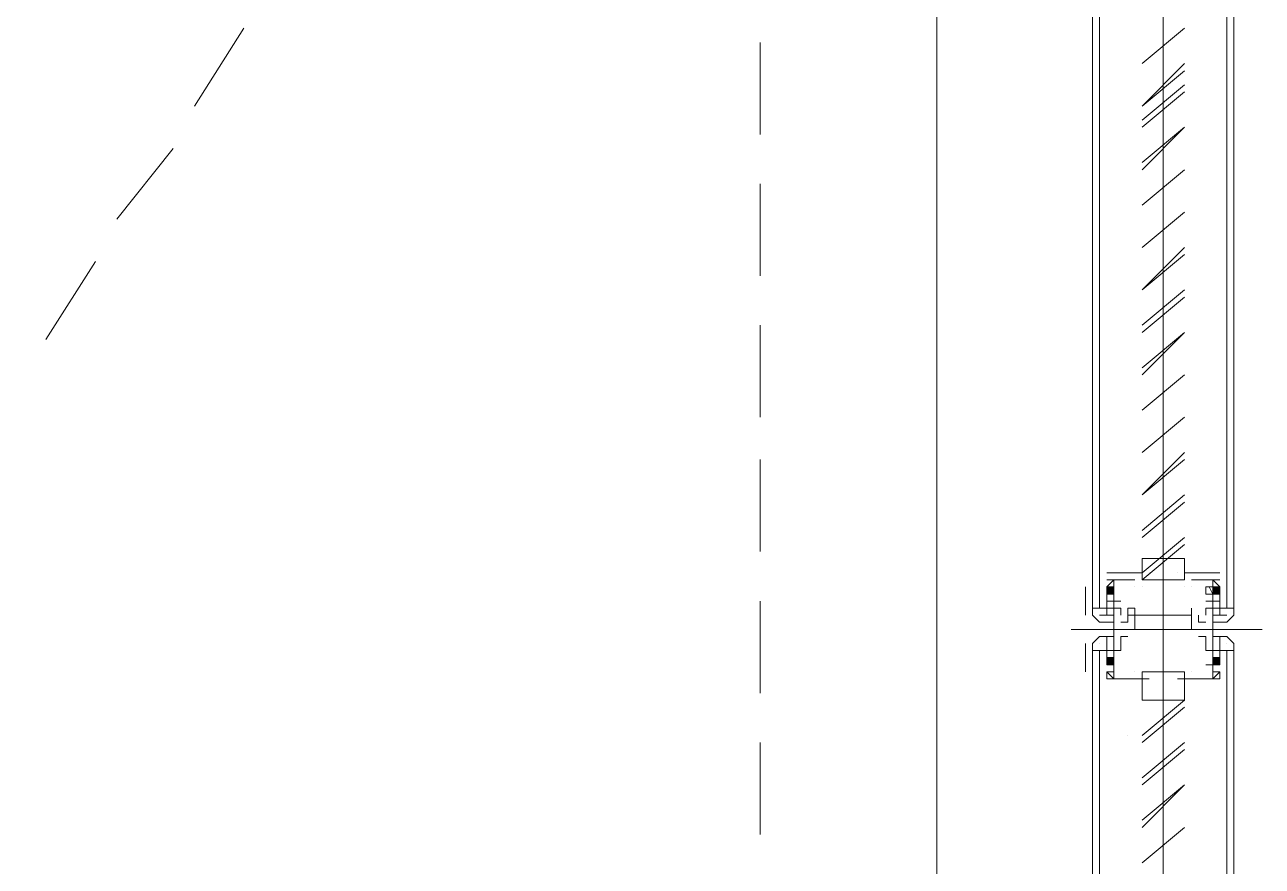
# Model space of a CAD drawing. Header units: millimetres. Extents: x 182 to 575, y -105 to 95.
# Drawn here: x 376.756 to 377.589, y 6.222 to 6.789 of the extents above; entities that cross this region are included whole.
import ezdxf

# ---------------------------------------------------------------- set-up
doc = ezdxf.new("R2010")
doc.units = ezdxf.units.MM
doc.header["$MEASUREMENT"] = 0
doc.layers.add('PDF_Geometry', color=7, linetype='Continuous')
doc.layers.add('PDF_Solid Fills', color=7, linetype='Continuous')

msp = doc.modelspace()

# ---------------------------------------------------------------- hatches: boundary and pattern name
at = {"layer": 'PDF_Solid Fills', "true_color": 0xdddddd, "transparency": 33554559}
for points in [[(377.48452, 6.40549), (377.48929, 6.40549), (377.48929, 6.41025), (377.48452, 6.41025)], [(377.55595, 6.40549), (377.56071, 6.40549), (377.56071, 6.41025), (377.55595, 6.41025)], [(377.48452, 6.35787), (377.48929, 6.35787), (377.48929, 6.36263), (377.48452, 6.36263)], [(377.55595, 6.35787), (377.56071, 6.35787), (377.56071, 6.36263), (377.55595, 6.36263)]]:
    msp.add_hatch(color=254, dxfattribs=at).paths.add_polyline_path(points)
h = msp.add_hatch(color=254, dxfattribs=at)
h.paths.add_polyline_path([(377.48929, 6.40549), (377.48929, 6.40549), (377.48929, 6.40549)], flags=0)
h.paths.add_polyline_path([(377.48929, 6.40549), (377.48929, 6.40549), (377.48929, 6.40549)], flags=0)
h.paths.add_polyline_path([(377.48929, 6.40549), (377.48929, 6.40549), (377.48929, 6.40549)], flags=0)
h.paths.add_polyline_path([(377.48929, 6.40549), (377.48929, 6.40549), (377.48929, 6.40549)], flags=0)
h.paths.add_polyline_path([(377.48929, 6.40549), (377.48929, 6.40549), (377.48929, 6.40549)], flags=0)
h.paths.add_polyline_path([(377.48929, 6.40549), (377.48929, 6.40549), (377.48929, 6.40549)], flags=0)
h.paths.add_polyline_path([(377.48929, 6.40549), (377.48929, 6.41025), (377.48929, 6.40549)], flags=0)
h.paths.add_polyline_path([(377.48929, 6.40549), (377.48929, 6.41025), (377.48929, 6.40549)], flags=0)
h = msp.add_hatch(color=254, dxfattribs=at)
h.paths.add_polyline_path([(377.48929, 6.35787), (377.48929, 6.36263), (377.48929, 6.35787)], flags=0)
h.paths.add_polyline_path([(377.48929, 6.35787), (377.48929, 6.36263), (377.48929, 6.35787)], flags=0)
h.paths.add_polyline_path([(377.48929, 6.35787), (377.48929, 6.36263), (377.48929, 6.35787)], flags=0)

# ---------------------------------------------------------------- linework, layer by layer
at = {"layer": 'PDF_Geometry', "lineweight": 13}
for points in [[(377.37024, 8.22454), (377.37024, 4.57216)], [(376.87024, 6.73406), (376.90357, 6.78644)], [(377.25119, 6.77692), (377.25119, 6.71502)], [(376.81786, 6.65787), (376.85595, 6.70549)], [(377.25119, 6.68168), (377.25119, 6.61977)], [(376.77024, 6.57692), (376.80357, 6.6293)], [(377.25119, 6.58644), (377.25119, 6.52454)], [(377.25119, 6.49597), (377.25119, 6.43406)], [(377.52262, 6.31025), (377.52262, 6.43406)], [(377.25119, 6.40073), (377.25119, 6.33882)], [(377.46071, 6.38168), (377.58928, 6.38168)], [(377.49881, 6.31025), (377.49881, 6.31025)], [(377.25119, 6.30549), (377.25119, 6.24359)]]:
    msp.add_lwpolyline(points, dxfattribs=at)
at = {"layer": 'PDF_Geometry', "lineweight": 20}
for points in [[(377.52262, 8.16263), (377.52262, 5.79596)], [(377.5369, 6.76263), (377.50833, 6.73406), (377.5369, 6.75787)], [(377.50833, 6.72454), (377.5369, 6.74835)], [(377.50833, 6.71978), (377.5369, 6.74359)], [(377.50833, 6.69121), (377.5369, 6.71978), (377.50833, 6.69597)], [(377.5369, 6.63882), (377.50833, 6.61025), (377.5369, 6.63406)], [(377.50833, 6.58644), (377.5369, 6.61025)], [(377.50833, 6.58168), (377.5369, 6.60549)], [(377.50833, 6.55311), (377.5369, 6.58168), (377.50833, 6.55787)], [(377.5369, 6.50073), (377.50833, 6.47216), (377.5369, 6.49597)], [(377.50833, 6.44835), (377.5369, 6.47216)], [(377.50833, 6.44359), (377.5369, 6.46739)], [(377.50833, 6.41978), (377.5369, 6.44359)], [(377.50833, 6.41501), (377.5369, 6.43882)], [(377.48452, 6.41025), (377.48929, 6.41025), (377.48929, 6.40549), (377.48452, 6.40549)], [(377.48452, 6.41025), (377.48452, 6.41025)], [(377.48929, 6.41025), (377.48929, 6.40549)], [(377.50833, 6.41501), (377.50833, 6.41501)], [(377.5369, 6.41501), (377.5369, 6.41501)], [(377.55595, 6.40549), (377.55595, 6.41025), (377.55119, 6.41025), (377.55119, 6.40549), (377.55595, 6.40549), (377.55595, 6.41025), (377.55595, 6.40549), (377.55595, 6.41025)], [(377.56071, 6.41025), (377.55595, 6.41025), (377.55595, 6.40549), (377.56071, 6.40549)], [(377.48452, 6.39597), (377.48452, 6.39597)], [(377.48929, 6.36263), (377.48929, 6.35787), (377.48929, 6.35311), (377.48929, 6.36263), (377.48452, 6.36263)], [(377.55595, 6.36263), (377.55595, 6.35787), (377.55595, 6.36263), (377.55595, 6.35787), (377.55595, 6.36263), (377.55595, 6.35787), (377.55119, 6.35787), (377.55595, 6.35787), (377.55595, 6.35311), (377.55595, 6.36263), (377.56071, 6.36263)], [(377.48929, 6.35787), (377.48452, 6.35787)], [(377.48452, 6.35311), (377.48452, 6.35311)], [(377.48929, 6.35787), (377.48929, 6.35787)], [(377.50833, 6.35311), (377.50833, 6.35311)], [(377.55595, 6.35787), (377.56071, 6.35787)], [(377.50833, 6.31025), (377.5369, 6.33406)], [(377.50833, 6.30549), (377.5369, 6.3293)], [(377.50833, 6.28168), (377.5369, 6.30549)], [(377.50833, 6.27692), (377.5369, 6.30073)], [(377.50833, 6.24835), (377.5369, 6.27692), (377.50833, 6.25311)]]:
    msp.add_lwpolyline(points, dxfattribs=at)
for points in [[(375.72262, 5.17216), (375.72262, 7.31501), (377.37024, 7.31501), (377.37024, 5.17216)], [(377.5369, 6.78644), (377.50833, 6.76263)], [(377.5369, 6.69121), (377.50833, 6.6674)], [(377.5369, 6.66263), (377.50833, 6.63882)], [(377.5369, 6.55311), (377.50833, 6.5293)], [(377.5369, 6.52454), (377.50833, 6.50073)], [(377.5369, 6.41501), (377.5369, 6.4293), (377.50833, 6.4293), (377.50833, 6.41501)], [(377.48452, 6.40549), (377.48452, 6.41025), (377.48452, 6.40549), (377.48452, 6.41025), (377.48452, 6.40549), (377.48452, 6.41025)], [(377.48929, 6.40549), (377.48929, 6.41025), (377.48929, 6.40549), (377.48929, 6.41025)], [(377.56071, 6.40549), (377.56071, 6.41025), (377.56071, 6.40549), (377.56071, 6.41025), (377.56071, 6.40549), (377.56071, 6.41025)], [(377.48452, 6.36263), (377.48452, 6.35787), (377.48452, 6.36263), (377.48452, 6.35787), (377.48452, 6.36263), (377.48452, 6.35787)], [(377.48929, 6.36263), (377.48929, 6.35787), (377.48929, 6.36263), (377.48929, 6.35787)], [(377.56071, 6.36263), (377.56071, 6.35787), (377.56071, 6.36263), (377.56071, 6.35787), (377.56071, 6.36263), (377.56071, 6.35787)], [(377.5369, 6.35311), (377.5369, 6.33406), (377.50833, 6.33406), (377.50833, 6.35311)], [(377.5369, 6.24835), (377.50833, 6.22454)]]:
    msp.add_lwpolyline(points, close=True, dxfattribs=at)
at = {"layer": 'PDF_Geometry', "lineweight": 13}
for points in [[(377.475, 6.97692), (377.47976, 6.97692), (377.47976, 6.39597), (377.475, 6.39597)], [(377.57024, 6.97692), (377.56548, 6.97692), (377.56548, 6.39597), (377.57024, 6.39597)], [(377.475, 5.76263), (377.47976, 5.76263), (377.47976, 6.3674), (377.475, 6.3674)], [(377.57024, 5.76263), (377.56548, 5.76263), (377.56548, 6.3674), (377.57024, 6.3674)]]:
    msp.add_lwpolyline(points, close=True, dxfattribs=at)
at = {"layer": 'PDF_Geometry', "color": 8, "lineweight": 13, "true_color": 0x808080}
for points in [[(377.48452, 6.41978), (377.50833, 6.41978)], [(377.51309, 6.41978), (377.51309, 6.41978)], [(377.53214, 6.41978), (377.53214, 6.41978)], [(377.56071, 6.41978), (377.5369, 6.41978)], [(377.47024, 6.3912), (377.47024, 6.41025)], [(377.475, 6.41025), (377.475, 6.39597), (377.47976, 6.39597), (377.47976, 6.41025)], [(377.48452, 6.41501), (377.48929, 6.41501), (377.50357, 6.41501)], [(377.48452, 6.41025), (377.48452, 6.41025)], [(377.48929, 6.41025), (377.48929, 6.41501), (377.48929, 6.41025)], [(377.48929, 6.41025), (377.48929, 6.41025)], [(377.50357, 6.41501), (377.50357, 6.41501)], [(377.50357, 6.41501), (377.50357, 6.41501)], [(377.50357, 6.41501), (377.50357, 6.41501)], [(377.50357, 6.41501), (377.50357, 6.41501)], [(377.50357, 6.41501), (377.50357, 6.41501)], [(377.50357, 6.41025), (377.50357, 6.41025)], [(377.50833, 6.41501), (377.50833, 6.41501)], [(377.50833, 6.41501), (377.50833, 6.41501)], [(377.50833, 6.41501), (377.50833, 6.41501)], [(377.50833, 6.41501), (377.50833, 6.41501)], [(377.50833, 6.41501), (377.50833, 6.41501)], [(377.50833, 6.41025), (377.50833, 6.41025)], [(377.5369, 6.41501), (377.5369, 6.41501)], [(377.5369, 6.41501), (377.5369, 6.41501)], [(377.5369, 6.41501), (377.5369, 6.41501)], [(377.5369, 6.41501), (377.5369, 6.41501)], [(377.5369, 6.41501), (377.5369, 6.41501)], [(377.5369, 6.41025), (377.5369, 6.41025)], [(377.54167, 6.41501), (377.54167, 6.41501)], [(377.54167, 6.41501), (377.54167, 6.41501)], [(377.54167, 6.41501), (377.54167, 6.41501)], [(377.54167, 6.41501), (377.54167, 6.41501)], [(377.54167, 6.41501), (377.54167, 6.41501)], [(377.54167, 6.41501), (377.55595, 6.41501), (377.56071, 6.41501)], [(377.54167, 6.41025), (377.54167, 6.41025)], [(377.55595, 6.41025), (377.55595, 6.41501), (377.55595, 6.41025)], [(377.56071, 6.40549), (377.56071, 6.39597), (377.56071, 6.40073), (377.55595, 6.40073), (377.55595, 6.39597), (377.56071, 6.39597), (377.56071, 6.3912), (377.55595, 6.3912), (377.55595, 6.38644), (377.56548, 6.38644), (377.57024, 6.3912), (377.57024, 6.41025), (377.57024, 6.39597), (377.56548, 6.39597), (377.56548, 6.41025)], [(377.56071, 6.41025), (377.56071, 6.41025)], [(377.48452, 6.40549), (377.48452, 6.39597), (377.48452, 6.40073), (377.48929, 6.40073), (377.48929, 6.39597), (377.48452, 6.39597), (377.48452, 6.3912), (377.48929, 6.3912), (377.48929, 6.38644), (377.47976, 6.38644), (377.475, 6.3912), (377.475, 6.39597), (377.48452, 6.39597), (377.48452, 6.3912), (377.47976, 6.3912)], [(377.47976, 6.40549), (377.47976, 6.40549)], [(377.48929, 6.40549), (377.48929, 6.40549)], [(377.49405, 6.40073), (377.48929, 6.40073), (377.48929, 6.40549), (377.48929, 6.40073)], [(377.55119, 6.40073), (377.55595, 6.40073), (377.55595, 6.40549), (377.55595, 6.40073)], [(377.56548, 6.40549), (377.56548, 6.40549)], [(377.48929, 6.39597), (377.49405, 6.39597), (377.49405, 6.3912), (377.49405, 6.39597)], [(377.55595, 6.39597), (377.55119, 6.39597), (377.55119, 6.3912), (377.55119, 6.39597)], [(377.57024, 6.3912), (377.57024, 6.39597), (377.56071, 6.39597), (377.56071, 6.3912), (377.56548, 6.3912)], [(377.49405, 6.38644), (377.49881, 6.38644), (377.49881, 6.3912)], [(377.54643, 6.3912), (377.54643, 6.38644), (377.55119, 6.38644)], [(377.48452, 6.36263), (377.48452, 6.3674), (377.48452, 6.36263), (377.48929, 6.36263), (377.48929, 6.3674), (377.48452, 6.3674), (377.48452, 6.37692), (377.48929, 6.37692), (377.47976, 6.37692), (377.475, 6.37216), (377.475, 6.3674), (377.48452, 6.3674), (377.48452, 6.37692), (377.47976, 6.37692)], [(377.49405, 6.37692), (377.49405, 6.3674), (377.48929, 6.3674), (377.49405, 6.3674), (377.49405, 6.37692), (377.49881, 6.37692)], [(377.54643, 6.37692), (377.55119, 6.37692), (377.55119, 6.3674), (377.55595, 6.3674), (377.55119, 6.3674), (377.55119, 6.37692)], [(377.56071, 6.36263), (377.56071, 6.3674), (377.56071, 6.36263), (377.55595, 6.36263), (377.55595, 6.3674), (377.56071, 6.3674), (377.56071, 6.37692), (377.55595, 6.37692), (377.56548, 6.37692), (377.57024, 6.37216), (377.57024, 6.35311), (377.57024, 6.3674), (377.56548, 6.3674), (377.56548, 6.35311)], [(377.57024, 6.37216), (377.57024, 6.3674), (377.56071, 6.3674), (377.56071, 6.37692), (377.56548, 6.37692)], [(377.47024, 6.37216), (377.47024, 6.35311)], [(377.475, 6.35311), (377.475, 6.3674), (377.47976, 6.3674), (377.47976, 6.35311)], [(377.47976, 6.37216), (377.47976, 6.37216)], [(377.48452, 6.3674), (377.48452, 6.3674)], [(377.56548, 6.37216), (377.56548, 6.37216)], [(377.48929, 6.36263), (377.48929, 6.36263)], [(377.48929, 6.36263), (377.48929, 6.36263)], [(377.55595, 6.36263), (377.55595, 6.36263)], [(377.55595, 6.36263), (377.55595, 6.36263)], [(377.47976, 6.35787), (377.47976, 6.35787)], [(377.50357, 6.34835), (377.48929, 6.34835), (377.48929, 6.35311), (377.48452, 6.35311), (377.48452, 6.34835), (377.50833, 6.34835), (377.51309, 6.34835), (377.50833, 6.34835)], [(377.48452, 6.35311), (377.48452, 6.35311)], [(377.48929, 6.35787), (377.48929, 6.34835), (377.48929, 6.35787)], [(377.50357, 6.35311), (377.50357, 6.35311)], [(377.50357, 6.35311), (377.50357, 6.35311)], [(377.50357, 6.35311), (377.50357, 6.35311)], [(377.50357, 6.35311), (377.50357, 6.35311)], [(377.50357, 6.35311), (377.50357, 6.35311)], [(377.50357, 6.35311), (377.50357, 6.35311)], [(377.50833, 6.35311), (377.50833, 6.35311)], [(377.50833, 6.35311), (377.50833, 6.35311)], [(377.50833, 6.35311), (377.50833, 6.35311)], [(377.54167, 6.34835), (377.55595, 6.34835), (377.55595, 6.35311), (377.56071, 6.35311), (377.56071, 6.34835), (377.5369, 6.34835), (377.53214, 6.34835), (377.5369, 6.34835)], [(377.5369, 6.35311), (377.5369, 6.35311)], [(377.5369, 6.35311), (377.5369, 6.35311)], [(377.5369, 6.35311), (377.5369, 6.35311)], [(377.5369, 6.35311), (377.5369, 6.35311)], [(377.5369, 6.35311), (377.5369, 6.35311)], [(377.54167, 6.35311), (377.54167, 6.35311)], [(377.54167, 6.35311), (377.54167, 6.35311)], [(377.54167, 6.35311), (377.54167, 6.35311)], [(377.55595, 6.35787), (377.55595, 6.34835), (377.55595, 6.35787)], [(377.56071, 6.35311), (377.56071, 6.35311)], [(377.56548, 6.35787), (377.56548, 6.35787)], [(377.50357, 6.34835), (377.50357, 6.34835)], [(377.50833, 6.34835), (377.50833, 6.34835)], [(377.51309, 6.34835), (377.51309, 6.34835)], [(377.53214, 6.34835), (377.53214, 6.34835)], [(377.5369, 6.34835), (377.5369, 6.34835)], [(377.54167, 6.34835), (377.54167, 6.34835)]]:
    msp.add_lwpolyline(points, dxfattribs=at)
for points in [[(377.48452, 6.41025), (377.48929, 6.41501)], [(377.52262, 6.41501), (377.53214, 6.41501), (377.5369, 6.41501), (377.53214, 6.41501), (377.5369, 6.41501), (377.53214, 6.41501), (377.52262, 6.41501), (377.52262, 6.41025), (377.52262, 6.41501), (377.52262, 6.41025), (377.52262, 6.41501), (377.52262, 6.41025), (377.52262, 6.41501), (377.51309, 6.41501), (377.50833, 6.41501), (377.51309, 6.41501), (377.50833, 6.41501), (377.51309, 6.41501)], [(377.55595, 6.41501), (377.56071, 6.41025)], [(377.52262, 6.3912), (377.50357, 6.3912), (377.50357, 6.38168), (377.48929, 6.38168), (377.48929, 6.3674), (377.49405, 6.3674), (377.48929, 6.3674), (377.48929, 6.39597), (377.49405, 6.39597), (377.48929, 6.39597), (377.48929, 6.38168), (377.50357, 6.38168), (377.50357, 6.3912), (377.49881, 6.3912), (377.49881, 6.39597), (377.50357, 6.39597), (377.50357, 6.3912)], [(377.52262, 6.3912), (377.54167, 6.3912), (377.54167, 6.39597), (377.54167, 6.3912), (377.54167, 6.38168), (377.55595, 6.38168), (377.55595, 6.39597), (377.55119, 6.39597), (377.55595, 6.39597), (377.55595, 6.3674), (377.55119, 6.3674), (377.55595, 6.3674), (377.55595, 6.38168), (377.54167, 6.38168), (377.54167, 6.3912)], [(377.48929, 6.34835), (377.48452, 6.35311)], [(377.52262, 6.35311), (377.51309, 6.35311), (377.50833, 6.35311), (377.51309, 6.35311)], [(377.52262, 6.35311), (377.53214, 6.35311), (377.5369, 6.35311), (377.53214, 6.35311)], [(377.56071, 6.35311), (377.55595, 6.34835)]]:
    msp.add_lwpolyline(points, close=True, dxfattribs=at)
at = {"layer": 'PDF_Geometry', "color": 254, "lineweight": 13, "true_color": 0xdddddd}
for points in [[(377.48452, 6.41025), (377.48452, 6.41025), (377.48452, 6.41025)], [(377.48452, 6.41025), (377.48452, 6.41025), (377.48452, 6.41025)], [(377.48452, 6.41025), (377.48452, 6.41025), (377.48452, 6.41025)], [(377.48452, 6.41025), (377.48452, 6.41025), (377.48452, 6.41025)], [(377.48452, 6.41025), (377.48452, 6.41025), (377.48452, 6.41025)], [(377.48452, 6.41025), (377.48452, 6.41025), (377.48452, 6.41025)], [(377.48452, 6.41025), (377.48452, 6.41025), (377.48452, 6.41025)], [(377.48452, 6.41025), (377.48452, 6.41025), (377.48452, 6.41025)], [(377.48452, 6.40549), (377.48452, 6.41025), (377.48452, 6.40549)], [(377.48452, 6.40549), (377.48452, 6.41025), (377.48452, 6.40549)], [(377.48929, 6.41025), (377.48929, 6.41025), (377.48929, 6.41025)], [(377.48929, 6.41025), (377.48929, 6.41025), (377.48929, 6.41025)], [(377.48929, 6.41025), (377.48929, 6.41025), (377.48929, 6.41025)], [(377.48929, 6.41025), (377.48929, 6.41025), (377.48929, 6.41025)], [(377.48929, 6.41025), (377.48929, 6.41025), (377.48929, 6.41025)], [(377.48929, 6.41025), (377.48929, 6.41025), (377.48929, 6.41025)], [(377.48929, 6.41025), (377.48929, 6.41025), (377.48929, 6.41025)], [(377.48929, 6.41025), (377.48929, 6.41025), (377.48929, 6.41025)], [(377.48929, 6.41025), (377.48929, 6.41025), (377.48929, 6.41025)], [(377.48929, 6.41025), (377.48929, 6.41025), (377.48929, 6.41025)], [(377.48929, 6.41025), (377.48929, 6.41025), (377.48929, 6.41025)], [(377.48929, 6.41025), (377.48929, 6.41025), (377.48929, 6.41025)], [(377.48929, 6.41025), (377.48929, 6.41025), (377.48929, 6.41025)], [(377.48929, 6.41025), (377.48929, 6.41025), (377.48929, 6.41025)], [(377.48929, 6.41025), (377.48929, 6.41025), (377.48929, 6.41025)], [(377.48929, 6.41025), (377.48929, 6.41025), (377.48929, 6.41025)], [(377.48929, 6.41025), (377.48929, 6.41025), (377.48929, 6.41025)], [(377.48929, 6.41025), (377.48929, 6.41025), (377.48929, 6.41025)], [(377.48929, 6.41025), (377.48929, 6.41025), (377.48929, 6.41025)], [(377.48929, 6.41025), (377.48929, 6.41025), (377.48929, 6.41025)], [(377.48929, 6.41025), (377.48929, 6.41025), (377.48929, 6.41025)], [(377.55595, 6.40549), (377.55595, 6.40549), (377.55357, 6.41025)], [(377.55595, 6.41025), (377.55595, 6.41025), (377.55595, 6.41025)], [(377.55595, 6.41025), (377.55595, 6.41025), (377.55595, 6.41025)], [(377.55595, 6.41025), (377.55595, 6.41025), (377.55595, 6.41025)], [(377.55595, 6.41025), (377.55595, 6.41025), (377.55595, 6.41025)], [(377.55595, 6.41025), (377.55595, 6.41025), (377.55595, 6.41025)], [(377.55595, 6.41025), (377.55595, 6.41025), (377.55595, 6.41025)], [(377.55595, 6.41025), (377.55595, 6.41025), (377.55595, 6.41025)], [(377.55595, 6.41025), (377.55595, 6.41025), (377.55595, 6.41025)], [(377.55595, 6.41025), (377.55595, 6.41025), (377.55595, 6.41025)], [(377.55595, 6.41025), (377.55595, 6.41025), (377.55595, 6.41025)], [(377.55595, 6.41025), (377.55595, 6.41025), (377.55595, 6.41025)], [(377.55595, 6.41025), (377.55595, 6.41025), (377.55595, 6.41025)], [(377.55595, 6.41025), (377.55595, 6.41025), (377.55595, 6.41025)], [(377.55595, 6.41025), (377.55595, 6.41025), (377.55595, 6.41025)], [(377.55595, 6.41025), (377.55595, 6.41025), (377.55595, 6.41025)], [(377.55595, 6.41025), (377.55595, 6.41025), (377.55595, 6.41025)], [(377.55595, 6.41025), (377.55595, 6.41025), (377.55595, 6.41025)], [(377.55595, 6.40549), (377.55595, 6.41025), (377.55595, 6.40549)], [(377.55595, 6.40549), (377.55595, 6.41025), (377.55595, 6.40549)], [(377.56071, 6.41025), (377.56071, 6.41025), (377.56071, 6.41025)], [(377.56071, 6.41025), (377.56071, 6.41025), (377.56071, 6.41025)], [(377.56071, 6.41025), (377.56071, 6.41025), (377.56071, 6.41025)], [(377.56071, 6.41025), (377.56071, 6.41025), (377.56071, 6.41025)], [(377.56071, 6.41025), (377.56071, 6.41025), (377.56071, 6.41025)], [(377.56071, 6.41025), (377.56071, 6.41025), (377.56071, 6.41025)], [(377.56071, 6.41025), (377.56071, 6.41025), (377.56071, 6.41025)], [(377.56071, 6.41025), (377.56071, 6.41025), (377.56071, 6.41025)], [(377.56071, 6.40549), (377.56071, 6.41025), (377.56071, 6.40549)], [(377.56071, 6.40549), (377.56071, 6.41025), (377.56071, 6.40549)], [(377.48452, 6.40549), (377.48452, 6.40549), (377.48452, 6.40549)], [(377.48452, 6.40549), (377.48452, 6.40549), (377.48452, 6.40549)], [(377.48452, 6.40549), (377.48452, 6.40549), (377.48452, 6.40549)], [(377.48452, 6.40549), (377.48452, 6.40549), (377.48452, 6.40549)], [(377.48452, 6.40549), (377.48452, 6.40549), (377.48452, 6.40549)], [(377.48452, 6.40549), (377.48452, 6.40549), (377.48452, 6.40549)], [(377.48452, 6.40549), (377.48452, 6.40549), (377.48452, 6.40549)], [(377.48452, 6.40549), (377.48452, 6.40549), (377.48452, 6.40549)], [(377.48929, 6.40549), (377.48929, 6.40549), (377.48929, 6.40549)], [(377.48929, 6.40549), (377.48929, 6.40549), (377.48929, 6.40549)], [(377.48929, 6.40549), (377.48929, 6.40549), (377.48929, 6.40549)], [(377.48929, 6.40549), (377.48929, 6.40549), (377.48929, 6.40549)], [(377.48929, 6.40549), (377.48929, 6.40549), (377.48929, 6.40549)], [(377.48929, 6.40549), (377.48929, 6.40549), (377.48929, 6.40549)], [(377.48929, 6.40549), (377.48929, 6.40549), (377.48929, 6.40549)], [(377.48929, 6.40549), (377.48929, 6.40549), (377.48929, 6.40549)], [(377.48929, 6.40549), (377.48929, 6.40549), (377.48929, 6.40549)], [(377.48929, 6.40549), (377.48929, 6.40549), (377.48929, 6.40549)], [(377.48929, 6.40549), (377.48929, 6.40549), (377.48929, 6.40549)], [(377.48929, 6.40549), (377.48929, 6.40549), (377.48929, 6.40549)], [(377.48929, 6.40549), (377.48929, 6.40549), (377.48929, 6.40549)], [(377.48929, 6.40549), (377.48929, 6.40549), (377.48929, 6.40549)], [(377.48929, 6.40549), (377.48929, 6.40549), (377.48929, 6.40549)], [(377.48929, 6.40549), (377.48929, 6.40549), (377.48929, 6.40549)], [(377.48929, 6.40549), (377.48929, 6.40549), (377.48929, 6.40549)], [(377.48929, 6.40549), (377.48929, 6.40549), (377.48929, 6.40549)], [(377.48929, 6.40549), (377.48929, 6.40549), (377.48929, 6.40549)], [(377.55595, 6.40549), (377.55119, 6.40549), (377.55595, 6.40549)], [(377.55595, 6.40549), (377.55119, 6.40549), (377.55595, 6.40549)], [(377.55595, 6.40549), (377.55595, 6.40549), (377.55595, 6.40549)], [(377.55595, 6.40549), (377.55595, 6.40549), (377.55595, 6.40549)], [(377.55595, 6.40549), (377.55595, 6.40549), (377.55595, 6.40549)], [(377.55595, 6.40549), (377.55595, 6.40549), (377.55595, 6.40549)], [(377.55595, 6.40549), (377.55595, 6.40549), (377.55595, 6.40549)], [(377.55595, 6.40549), (377.55595, 6.40549), (377.55595, 6.40549)], [(377.55595, 6.40549), (377.55595, 6.40549), (377.55595, 6.40549)], [(377.55595, 6.40549), (377.55595, 6.40549), (377.55595, 6.40549)], [(377.55595, 6.40549), (377.55595, 6.40549), (377.55595, 6.40549)], [(377.55595, 6.40549), (377.55595, 6.40549), (377.55595, 6.40549)], [(377.55595, 6.40549), (377.55595, 6.40549), (377.55595, 6.40549)], [(377.55595, 6.40549), (377.55595, 6.40549), (377.55595, 6.40549)], [(377.55595, 6.40549), (377.55595, 6.40549), (377.55595, 6.40549)], [(377.55595, 6.40549), (377.55595, 6.40549), (377.55595, 6.40549)], [(377.55595, 6.40549), (377.55595, 6.40549), (377.55595, 6.40549)], [(377.55595, 6.40549), (377.55595, 6.40549), (377.55595, 6.40549)], [(377.55595, 6.40549), (377.55595, 6.40549), (377.55595, 6.40549)], [(377.55595, 6.40549), (377.55595, 6.40549), (377.55595, 6.40549)], [(377.55595, 6.40549), (377.55595, 6.40549), (377.55595, 6.40549)], [(377.56071, 6.40549), (377.56071, 6.40549), (377.56071, 6.40549)], [(377.56071, 6.40549), (377.56071, 6.40549), (377.56071, 6.40549)], [(377.56071, 6.40549), (377.56071, 6.40549), (377.56071, 6.40549)], [(377.56071, 6.40549), (377.56071, 6.40549), (377.56071, 6.40549)], [(377.56071, 6.40549), (377.56071, 6.40549), (377.56071, 6.40549)], [(377.56071, 6.40549), (377.56071, 6.40549), (377.56071, 6.40549)], [(377.48452, 6.35787), (377.48452, 6.36263), (377.48452, 6.35787)], [(377.48452, 6.35787), (377.48452, 6.36263), (377.48452, 6.35787)], [(377.48929, 6.36263), (377.48929, 6.36263), (377.48929, 6.36263)], [(377.48929, 6.36263), (377.48929, 6.36263), (377.48929, 6.36263)], [(377.48929, 6.36263), (377.48929, 6.36263), (377.48929, 6.36263)], [(377.48929, 6.36263), (377.48929, 6.36263), (377.48929, 6.36263)], [(377.48929, 6.36263), (377.48929, 6.36263), (377.48929, 6.36263)], [(377.48929, 6.36263), (377.48929, 6.36263), (377.48929, 6.36263)], [(377.48929, 6.36263), (377.48929, 6.36263), (377.48929, 6.36263)], [(377.48929, 6.36263), (377.48929, 6.36263), (377.48929, 6.36263)], [(377.48929, 6.36263), (377.48929, 6.36263), (377.48929, 6.36263)], [(377.55595, 6.36263), (377.55595, 6.36263), (377.55595, 6.36263)], [(377.55595, 6.36263), (377.55595, 6.36263), (377.55595, 6.36263)], [(377.55595, 6.36263), (377.55595, 6.36263), (377.55595, 6.36263)], [(377.55595, 6.36263), (377.55595, 6.36263), (377.55595, 6.36263)], [(377.55595, 6.36263), (377.55595, 6.36263), (377.55595, 6.36263)], [(377.55595, 6.36263), (377.55595, 6.36263), (377.55595, 6.36263)], [(377.55595, 6.36263), (377.55595, 6.36263), (377.55595, 6.36263)], [(377.55595, 6.36263), (377.55595, 6.36263), (377.55595, 6.36263)], [(377.55595, 6.36263), (377.55595, 6.36263), (377.55595, 6.36263)], [(377.55595, 6.36263), (377.55595, 6.36263), (377.55595, 6.36263)], [(377.55595, 6.36263), (377.55595, 6.36263), (377.55595, 6.36263)], [(377.55595, 6.35787), (377.55595, 6.36263), (377.55595, 6.35787)], [(377.55595, 6.35787), (377.55595, 6.36263), (377.55595, 6.35787)], [(377.56071, 6.35787), (377.56071, 6.36263), (377.56071, 6.35787)], [(377.56071, 6.35787), (377.56071, 6.36263), (377.56071, 6.35787)], [(377.48452, 6.35787), (377.48452, 6.35787), (377.48452, 6.35787)], [(377.48452, 6.35787), (377.48452, 6.35787), (377.48452, 6.35787)], [(377.48452, 6.35787), (377.48452, 6.35787), (377.48452, 6.35787)], [(377.48452, 6.35787), (377.48452, 6.35787), (377.48452, 6.35787)], [(377.48452, 6.35787), (377.48452, 6.35787), (377.48452, 6.35787)], [(377.48452, 6.35787), (377.48452, 6.35787), (377.48452, 6.35787)], [(377.48452, 6.35787), (377.48452, 6.35787), (377.48452, 6.35787)], [(377.48452, 6.35787), (377.48452, 6.35787), (377.48452, 6.35787)], [(377.48452, 6.35787), (377.48452, 6.35787), (377.48452, 6.35787)], [(377.48452, 6.35787), (377.48452, 6.35787), (377.48452, 6.35787)], [(377.48452, 6.35787), (377.48452, 6.35787), (377.48452, 6.35787)], [(377.48452, 6.35787), (377.48452, 6.35787), (377.48452, 6.35787)], [(377.48452, 6.35787), (377.48452, 6.35787), (377.48452, 6.35787)], [(377.48452, 6.35787), (377.48452, 6.35787), (377.48452, 6.35787)], [(377.48452, 6.35787), (377.48452, 6.35787), (377.48452, 6.35787)], [(377.48452, 6.35787), (377.48452, 6.35787), (377.48452, 6.35787)], [(377.48929, 6.35787), (377.48929, 6.35787), (377.48929, 6.35787)], [(377.48929, 6.35787), (377.48929, 6.35787), (377.48929, 6.35787)], [(377.48929, 6.35787), (377.48929, 6.35787), (377.48929, 6.35787)], [(377.48929, 6.35787), (377.48929, 6.35787), (377.48929, 6.35787)], [(377.48929, 6.35787), (377.48929, 6.35787), (377.48929, 6.35787)], [(377.48929, 6.35787), (377.48929, 6.35787), (377.48929, 6.35787)], [(377.48929, 6.35787), (377.48929, 6.35787), (377.48929, 6.35787)], [(377.48929, 6.35787), (377.48929, 6.35787), (377.48929, 6.35787)], [(377.48929, 6.35787), (377.48929, 6.35787), (377.48929, 6.35787)], [(377.48929, 6.35787), (377.48929, 6.35787), (377.48929, 6.35787)], [(377.48929, 6.35787), (377.48929, 6.35787), (377.48929, 6.35787)], [(377.48929, 6.35787), (377.48929, 6.35787), (377.48929, 6.35787)], [(377.48929, 6.35787), (377.48929, 6.35787), (377.48929, 6.35787)], [(377.48929, 6.35787), (377.48929, 6.35787), (377.48929, 6.35787)], [(377.48929, 6.35787), (377.48929, 6.35787), (377.48929, 6.35787)], [(377.48929, 6.35787), (377.48929, 6.35787), (377.48929, 6.35787)], [(377.48929, 6.35787), (377.48929, 6.35787), (377.48929, 6.35787)], [(377.48929, 6.35787), (377.48929, 6.35787), (377.48929, 6.35787)], [(377.48929, 6.35787), (377.48929, 6.35787), (377.48929, 6.35787)], [(377.48929, 6.35787), (377.48929, 6.35787), (377.48929, 6.35787)], [(377.48929, 6.35787), (377.48929, 6.35787), (377.48929, 6.35787)], [(377.48929, 6.35787), (377.48929, 6.35787), (377.48929, 6.35787)], [(377.48929, 6.35787), (377.48929, 6.35787), (377.48929, 6.35787)], [(377.48929, 6.35787), (377.48929, 6.35787), (377.48929, 6.35787)], [(377.48929, 6.35787), (377.48929, 6.35787), (377.48929, 6.35787)], [(377.48929, 6.35787), (377.48929, 6.35787), (377.48929, 6.35787)], [(377.48929, 6.35787), (377.48929, 6.35787), (377.48929, 6.35787)], [(377.48929, 6.35787), (377.48929, 6.35787), (377.48929, 6.35787)], [(377.48929, 6.35787), (377.48929, 6.35787), (377.48929, 6.35787)], [(377.48929, 6.35787), (377.48929, 6.35787), (377.48929, 6.35787)], [(377.48929, 6.35311), (377.48929, 6.35311), (377.48929, 6.35311)], [(377.48929, 6.35311), (377.48929, 6.35311), (377.48929, 6.35311)], [(377.48929, 6.35311), (377.48929, 6.35311), (377.48929, 6.35311)], [(377.48929, 6.35311), (377.48929, 6.35311), (377.48929, 6.35311)], [(377.48929, 6.35311), (377.48929, 6.35311), (377.48929, 6.35311)], [(377.55595, 6.35787), (377.55595, 6.35787), (377.55595, 6.35787)], [(377.55595, 6.35787), (377.55595, 6.35787), (377.55595, 6.35787)], [(377.55595, 6.35787), (377.55595, 6.35787), (377.55595, 6.35787)], [(377.55595, 6.35787), (377.55595, 6.35787), (377.55595, 6.35787)], [(377.55595, 6.35787), (377.55595, 6.35787), (377.55595, 6.35787)], [(377.55595, 6.35787), (377.55595, 6.35787), (377.55595, 6.35787)], [(377.55595, 6.35787), (377.55595, 6.35787), (377.55595, 6.35787)], [(377.55595, 6.35787), (377.55595, 6.35787), (377.55595, 6.35787)], [(377.55595, 6.35787), (377.55595, 6.35787), (377.55595, 6.35787)], [(377.55595, 6.35787), (377.55595, 6.35787), (377.55595, 6.35787)], [(377.55595, 6.35787), (377.55595, 6.35787), (377.55595, 6.35787)], [(377.55595, 6.35787), (377.55595, 6.35787), (377.55595, 6.35787)], [(377.55595, 6.35787), (377.55595, 6.35787), (377.55595, 6.35787)], [(377.55595, 6.35787), (377.55595, 6.35787), (377.55595, 6.35787)], [(377.55595, 6.35787), (377.55595, 6.35787), (377.55595, 6.35787)], [(377.55595, 6.35787), (377.55595, 6.35787), (377.55595, 6.35787)], [(377.55595, 6.35311), (377.55595, 6.35311), (377.55595, 6.35311)], [(377.55595, 6.35311), (377.55595, 6.35311), (377.55595, 6.35311)], [(377.55595, 6.35311), (377.55595, 6.35311), (377.55595, 6.35311)], [(377.55595, 6.35311), (377.55595, 6.35311), (377.55595, 6.35311)], [(377.55595, 6.35311), (377.55595, 6.35311), (377.55595, 6.35311)], [(377.56071, 6.35787), (377.56071, 6.35787), (377.56071, 6.35787)], [(377.56071, 6.35787), (377.56071, 6.35787), (377.56071, 6.35787)], [(377.56071, 6.35787), (377.56071, 6.35787), (377.56071, 6.35787)], [(377.56071, 6.35787), (377.56071, 6.35787), (377.56071, 6.35787)], [(377.56071, 6.35787), (377.56071, 6.35787), (377.56071, 6.35787)], [(377.56071, 6.35787), (377.56071, 6.35787), (377.56071, 6.35787)], [(377.56071, 6.35787), (377.56071, 6.35787), (377.56071, 6.35787)], [(377.56071, 6.35787), (377.56071, 6.35787), (377.56071, 6.35787)], [(377.56071, 6.35787), (377.56071, 6.35787), (377.56071, 6.35787)], [(377.56071, 6.35787), (377.56071, 6.35787), (377.56071, 6.35787)], [(377.56071, 6.35787), (377.56071, 6.35787), (377.56071, 6.35787)], [(377.56071, 6.35787), (377.56071, 6.35787), (377.56071, 6.35787)], [(377.56071, 6.35787), (377.56071, 6.35787), (377.56071, 6.35787)], [(377.56071, 6.35787), (377.56071, 6.35787), (377.56071, 6.35787)]]:
    msp.add_lwpolyline(points, dxfattribs=at)
msp.add_lwpolyline([(377.55595, 6.41025), (377.55595, 6.41025), (377.55595, 6.41025)], close=True, dxfattribs=at)

doc.saveas('drawing.dxf')
